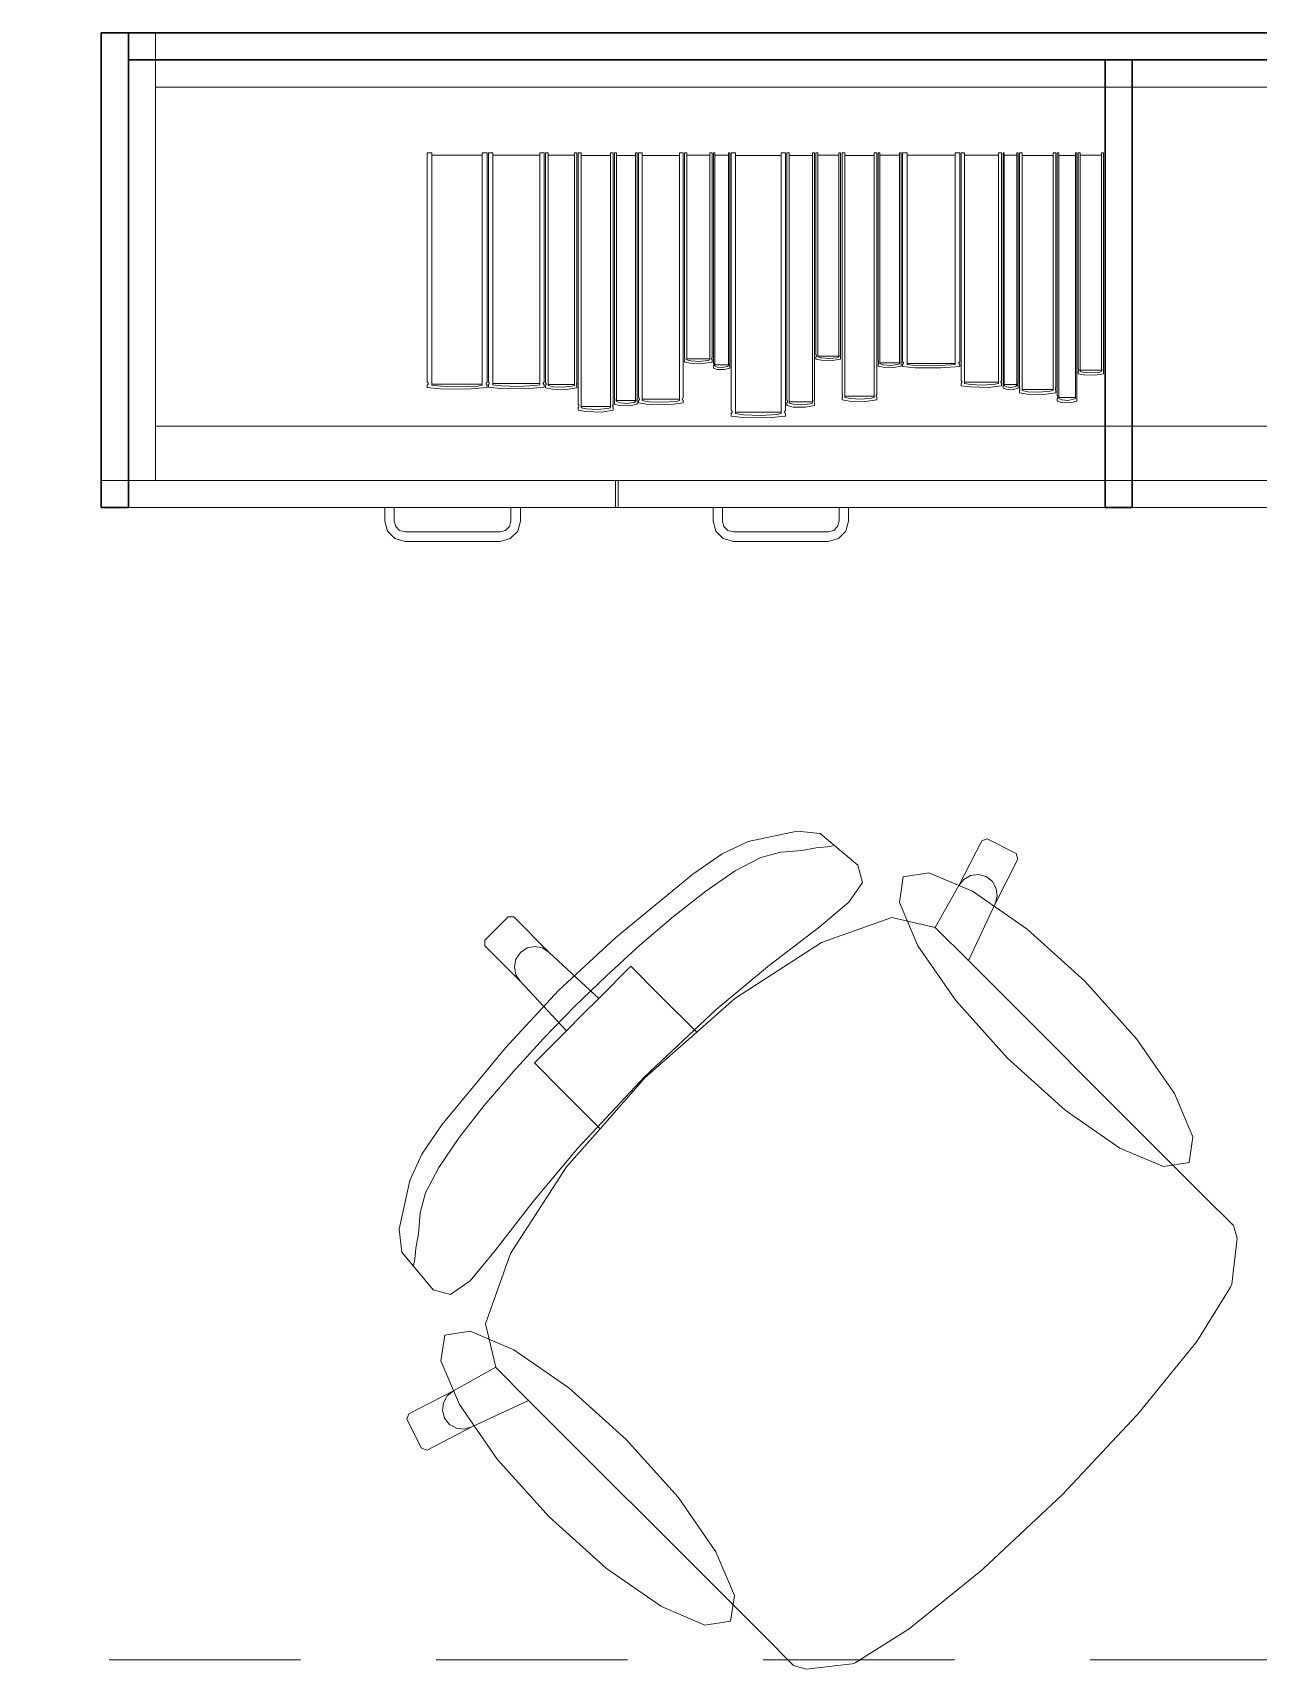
# Model space of a CAD drawing. Header units: inches. Extents: x -19 to 5698, y -728 to 92.
# Drawn here: x 195.96 to 196.864, y 17.393 to 18.599 of the extents above; entities that cross this region are included whole.
import ezdxf

# ---------------------------------------------------------------- set-up
doc = ezdxf.new("R2010")
doc.units = ezdxf.units.IN
doc.header["$MEASUREMENT"] = 0
doc.set_wipeout_variables(frame=1)
doc.linetypes.add('Hidden Line', pattern=[0.195611, 0.141111, -0.0545])
doc.linetypes.add('Wipeout_Contour', pattern=[1, 0, -1])
doc.layers.add('08 _ STR _ EXT _ 09 Vigas', color=251, linetype='Continuous')
doc.layers.add('Interior - Mobiliario', color=7, linetype='Continuous')

msp = doc.modelspace()

# ---------------------------------------------------------------- linework, layer by layer
at = {"layer": '08 _ STR _ EXT _ 09 Vigas', "color": 251, "linetype": 'Hidden Line', "lineweight": 13, "true_color": 0x636466}
msp.add_line((194.57, 17.4), (215.07, 17.4), dxfattribs=at)
at = {"layer": 'Interior - Mobiliario', "color": 175, "linetype": 'Continuous', "lineweight": 13}
for p, q in [((196.0309, 18.5794), (196.0309, 18.2694)), ((197.4909, 18.5794), (196.0309, 18.5794)), ((196.0509, 18.5594), (196.0509, 18.3094)), ((196.2547, 18.5108), (196.2512, 18.5108)), ((196.2512, 18.5108), (196.2512, 18.3416)), ((196.2547, 18.3396), (196.2547, 18.5108)), ((196.2918, 18.5091), (196.2547, 18.5091)), ((196.2953, 18.5108), (196.2918, 18.5108)), ((196.2918, 18.5108), (196.2918, 18.3396)), ((196.2953, 18.3416), (196.2953, 18.5108)), ((196.2996, 18.5108), (196.2963, 18.5108)), ((196.2963, 18.5108), (196.2963, 18.342)), ((196.2996, 18.3399), (196.2996, 18.5108)), ((196.3342, 18.5091), (196.2996, 18.5091)), ((196.3375, 18.5108), (196.3342, 18.5108)), ((196.3342, 18.5108), (196.3342, 18.3399)), ((196.3375, 18.342), (196.3375, 18.5108)), ((196.3403, 18.5108), (196.3385, 18.5108)), ((196.3385, 18.5108), (196.3385, 18.3414)), ((196.3403, 18.3393), (196.3403, 18.5108)), ((196.3597, 18.5091), (196.3403, 18.5091)), ((196.3616, 18.5108), (196.3597, 18.5108)), ((196.3597, 18.5108), (196.3597, 18.3393)), ((196.3616, 18.3414), (196.3616, 18.5108)), ((196.3647, 18.5108), (196.3626, 18.5108)), ((196.3626, 18.5108), (196.3626, 18.3253)), ((196.3647, 18.323), (196.3647, 18.5108)), ((196.3863, 18.5089), (196.3647, 18.5089)), ((196.3883, 18.5108), (196.3863, 18.5108)), ((196.3863, 18.5108), (196.3863, 18.323)), ((196.3883, 18.3253), (196.3883, 18.5108)), ((196.3907, 18.5108), (196.3893, 18.5108)), ((196.3893, 18.5108), (196.3893, 18.3297)), ((196.3907, 18.3275), (196.3907, 18.5108)), ((196.4048, 18.5089), (196.3907, 18.5089)), ((196.4061, 18.5108), (196.4048, 18.5108)), ((196.4048, 18.5108), (196.4048, 18.3275)), ((196.4061, 18.3297), (196.4061, 18.5108)), ((196.4097, 18.5108), (196.4071, 18.5108)), ((196.4071, 18.5108), (196.4071, 18.3305)), ((196.4097, 18.3283), (196.4097, 18.5108)), ((196.4373, 18.5089), (196.4097, 18.5089)), ((196.4399, 18.5108), (196.4373, 18.5108)), ((196.4373, 18.5108), (196.4373, 18.3283)), ((196.4399, 18.3305), (196.4399, 18.5108)), ((196.4425, 18.5108), (196.4409, 18.5108)), ((196.4409, 18.5108), (196.4409, 18.3601)), ((196.4425, 18.3582), (196.4425, 18.5108)), ((196.4596, 18.5093), (196.4425, 18.5093)), ((196.4613, 18.5108), (196.4596, 18.5108)), ((196.4596, 18.5108), (196.4596, 18.3582)), ((196.4613, 18.3601), (196.4613, 18.5108)), ((196.4632, 18.5108), (196.4623, 18.5108)), ((196.4623, 18.5108), (196.4623, 18.3556)), ((196.4632, 18.3538), (196.4632, 18.5108)), ((196.4734, 18.5092), (196.4632, 18.5092)), ((196.4743, 18.5108), (196.4734, 18.5108)), ((196.4734, 18.5108), (196.4734, 18.3538)), ((196.4743, 18.3556), (196.4743, 18.5108)), ((196.4785, 18.5108), (196.4753, 18.5108)), ((196.4753, 18.5108), (196.4753, 18.321)), ((196.4785, 18.3187), (196.4785, 18.5108)), ((196.5122, 18.5089), (196.4785, 18.5089)), ((196.5154, 18.5108), (196.5122, 18.5108)), ((196.5122, 18.5108), (196.5122, 18.3187)), ((196.5154, 18.321), (196.5154, 18.5108)), ((196.518, 18.5108), (196.5164, 18.5108)), ((196.5164, 18.5108), (196.5164, 18.3286)), ((196.518, 18.3264), (196.518, 18.5108)), ((196.5352, 18.5089), (196.518, 18.5089)), ((196.5368, 18.5108), (196.5352, 18.5108)), ((196.5352, 18.5108), (196.5352, 18.3264)), ((196.5368, 18.3286), (196.5368, 18.5108)), ((196.5393, 18.5108), (196.5378, 18.5108)), ((196.5378, 18.5108), (196.5378, 18.3622)), ((196.5393, 18.3604), (196.5393, 18.5108)), ((196.5546, 18.5093), (196.5393, 18.5093)), ((196.556, 18.5108), (196.5546, 18.5108)), ((196.5546, 18.5108), (196.5546, 18.3604)), ((196.556, 18.3622), (196.556, 18.5108)), ((196.5591, 18.5108), (196.557, 18.5108)), ((196.557, 18.5108), (196.557, 18.3328)), ((196.5591, 18.3306), (196.5591, 18.5108)), ((196.5806, 18.509), (196.5591, 18.509)), ((196.5827, 18.5108), (196.5806, 18.5108)), ((196.5806, 18.5108), (196.5806, 18.3306)), ((196.5827, 18.3328), (196.5827, 18.5108)), ((196.585, 18.5108), (196.5837, 18.5108)), ((196.5837, 18.5108), (196.5837, 18.3572)), ((196.585, 18.3553), (196.585, 18.5108)), ((196.5993, 18.5092), (196.585, 18.5092)), ((196.6006, 18.5108), (196.5993, 18.5108)), ((196.5993, 18.5108), (196.5993, 18.3553)), ((196.6006, 18.3572), (196.6006, 18.5108)), ((196.605, 18.5108), (196.6016, 18.5108)), ((196.6016, 18.5108), (196.6016, 18.3568)), ((196.605, 18.3549), (196.605, 18.5108)), ((196.6405, 18.5092), (196.605, 18.5092)), ((196.6438, 18.5108), (196.6405, 18.5108)), ((196.6405, 18.5108), (196.6405, 18.3549)), ((196.6438, 18.3568), (196.6438, 18.5108)), ((196.6472, 18.5108), (196.6448, 18.5108)), ((196.6448, 18.5108), (196.6448, 18.343)), ((196.6472, 18.3409), (196.6472, 18.5108)), ((196.6723, 18.5091), (196.6472, 18.5091)), ((196.6747, 18.5108), (196.6723, 18.5108)), ((196.6723, 18.5108), (196.6723, 18.3409)), ((196.6747, 18.343), (196.6747, 18.5108)), ((196.6766, 18.5108), (196.6757, 18.5108)), ((196.6757, 18.5108), (196.6757, 18.3413)), ((196.6766, 18.3393), (196.6766, 18.5108)), ((196.6859, 18.5091), (196.6766, 18.5091)), ((196.6868, 18.5108), (196.6859, 18.5108)), ((196.6859, 18.5108), (196.6859, 18.3393)), ((196.6868, 18.3413), (196.6868, 18.5108)), ((196.6899, 18.5108), (196.6878, 18.5108)), ((196.6878, 18.5108), (196.6878, 18.3378)), ((196.6899, 18.3356), (196.6899, 18.5108)), ((196.6899, 18.509), (196.6899, 18.3365)), ((196.7126, 18.509), (196.6899, 18.509)), ((196.7147, 18.5108), (196.7126, 18.5108)), ((196.7126, 18.5108), (196.7126, 18.3356)), ((196.7126, 18.3365), (196.7126, 18.509)), ((196.7147, 18.3378), (196.7147, 18.5108)), ((196.7169, 18.5108), (196.7157, 18.5108)), ((196.7157, 18.5108), (196.7157, 18.3319)), ((196.7169, 18.3297), (196.7169, 18.5108)), ((196.7291, 18.509), (196.7169, 18.509)), ((196.7302, 18.5108), (196.7291, 18.5108)), ((196.7291, 18.5108), (196.7291, 18.3297)), ((196.7302, 18.3319), (196.7302, 18.5108)), ((196.7327, 18.5108), (196.7312, 18.5108)), ((196.7312, 18.5108), (196.7312, 18.3517)), ((196.7327, 18.3497), (196.7327, 18.5108)), ((196.4409, 18.3601), (196.441, 18.3599)), ((196.441, 18.3584), (196.4409, 18.3584)), ((196.4409, 18.3584), (196.4409, 18.3567)), ((196.4409, 18.3567), (196.4454, 18.3558)), ((196.441, 18.3599), (196.4411, 18.3597)), ((196.4411, 18.3586), (196.441, 18.3584)), ((196.4411, 18.3597), (196.4412, 18.3595)), ((196.4412, 18.3588), (196.4411, 18.3586)), ((196.4412, 18.3595), (196.4412, 18.3593)), ((196.4412, 18.3593), (196.4412, 18.3591)), ((196.4412, 18.3591), (196.4412, 18.3588)), ((196.4425, 18.359), (196.4596, 18.359)), ((196.4456, 18.3575), (196.4425, 18.3582)), ((196.4454, 18.3558), (196.4545, 18.3556)), ((196.4519, 18.3571), (196.4456, 18.3575)), ((196.4581, 18.3578), (196.4519, 18.3571)), ((196.4545, 18.3556), (196.4613, 18.3567)), ((196.4596, 18.3582), (196.4581, 18.3578)), ((196.4609, 18.3593), (196.461, 18.3596)), ((196.4609, 18.3591), (196.4609, 18.3593)), ((196.461, 18.3589), (196.4609, 18.3591)), ((196.461, 18.3596), (196.4611, 18.3598)), ((196.4611, 18.3587), (196.461, 18.3589)), ((196.4611, 18.3598), (196.4612, 18.36)), ((196.4612, 18.3585), (196.4611, 18.3587)), ((196.4612, 18.36), (196.4613, 18.3601)), ((196.4613, 18.3584), (196.4612, 18.3585)), ((196.4613, 18.3567), (196.4613, 18.3584)), ((196.4623, 18.3556), (196.4623, 18.3555)), ((196.4623, 18.3555), (196.4624, 18.3553)), ((196.4624, 18.3542), (196.4623, 18.354)), ((196.4623, 18.354), (196.4623, 18.3539)), ((196.4623, 18.3539), (196.4623, 18.3522)), ((196.4623, 18.3522), (196.4649, 18.3513)), ((196.4624, 18.3553), (196.4625, 18.3551)), ((196.4625, 18.3546), (196.4624, 18.3544)), ((196.4624, 18.3544), (196.4624, 18.3542)), ((196.4625, 18.3551), (196.4625, 18.3549)), ((196.4625, 18.3549), (196.4625, 18.3546)), ((196.4632, 18.3545), (196.4734, 18.3545)), ((196.465, 18.353), (196.4632, 18.3538)), ((196.4649, 18.3513), (196.4703, 18.3511)), ((196.4687, 18.3526), (196.465, 18.353)), ((196.4724, 18.3533), (196.4687, 18.3526)), ((196.4703, 18.3511), (196.4743, 18.3522)), ((196.4734, 18.3538), (196.4724, 18.3533)), ((196.4741, 18.3551), (196.4742, 18.3554)), ((196.4741, 18.3549), (196.4741, 18.3551)), ((196.4741, 18.3547), (196.4741, 18.3549)), ((196.4741, 18.3544), (196.4741, 18.3547)), ((196.4742, 18.3542), (196.4741, 18.3544)), ((196.4742, 18.3554), (196.4743, 18.3556)), ((196.4743, 18.354), (196.4742, 18.3542)), ((196.4743, 18.3556), (196.4743, 18.3556)), ((196.4743, 18.3539), (196.4743, 18.354)), ((196.4743, 18.3522), (196.4743, 18.3539)), ((196.5378, 18.3622), (196.5379, 18.3621)), ((196.5379, 18.3606), (196.5378, 18.3605)), ((196.5378, 18.3605), (196.5378, 18.3588)), ((196.5378, 18.3588), (196.5418, 18.358)), ((196.5379, 18.3621), (196.538, 18.3619)), ((196.538, 18.3608), (196.5379, 18.3606)), ((196.538, 18.3619), (196.5381, 18.3616)), ((196.5381, 18.361), (196.538, 18.3608)), ((196.5381, 18.3616), (196.5381, 18.3614)), ((196.5381, 18.3614), (196.5381, 18.3612)), ((196.5381, 18.3612), (196.5381, 18.361)), ((196.5393, 18.3611), (196.5546, 18.3611)), ((196.542, 18.3597), (196.5393, 18.3604)), ((196.5418, 18.358), (196.5499, 18.3578)), ((196.5476, 18.3593), (196.542, 18.3597)), ((196.5532, 18.3599), (196.5476, 18.3593)), ((196.5499, 18.3578), (196.556, 18.3588)), ((196.5546, 18.3604), (196.5532, 18.3599)), ((196.5557, 18.3615), (196.5558, 18.3617)), ((196.5557, 18.3612), (196.5557, 18.3615)), ((196.5557, 18.361), (196.5557, 18.3612)), ((196.5558, 18.3608), (196.5557, 18.361)), ((196.5558, 18.3619), (196.5559, 18.3621)), ((196.5558, 18.3617), (196.5558, 18.3619)), ((196.5559, 18.3606), (196.5558, 18.3608)), ((196.5559, 18.3621), (196.556, 18.3622)), ((196.556, 18.3605), (196.5559, 18.3606)), ((196.556, 18.3588), (196.556, 18.3605)), ((196.5837, 18.3572), (196.5838, 18.3571)), ((196.5838, 18.3557), (196.5837, 18.3555)), ((196.5837, 18.3555), (196.5837, 18.3554)), ((196.5837, 18.3554), (196.5837, 18.3537)), ((196.5837, 18.3537), (196.5874, 18.3529)), ((196.5838, 18.3571), (196.5839, 18.3569)), ((196.5839, 18.3559), (196.5838, 18.3557)), ((196.5839, 18.3569), (196.5839, 18.3566)), ((196.5839, 18.3566), (196.5839, 18.3564)), ((196.5839, 18.3564), (196.5839, 18.3562)), ((196.5839, 18.3562), (196.5839, 18.3559)), ((196.585, 18.3561), (196.5993, 18.3561)), ((196.5876, 18.3546), (196.585, 18.3553)), ((196.5874, 18.3529), (196.595, 18.3527)), ((196.5928, 18.3542), (196.5876, 18.3546)), ((196.598, 18.3548), (196.5928, 18.3542)), ((196.595, 18.3527), (196.6006, 18.3537)), ((196.5993, 18.3553), (196.598, 18.3548)), ((196.6004, 18.3567), (196.6005, 18.3569)), ((196.6004, 18.3565), (196.6004, 18.3567)), ((196.6004, 18.3562), (196.6004, 18.3565)), ((196.6004, 18.356), (196.6004, 18.3562)), ((196.6005, 18.3558), (196.6004, 18.356)), ((196.6005, 18.3569), (196.6006, 18.3571)), ((196.6006, 18.3556), (196.6005, 18.3558)), ((196.6006, 18.3571), (196.6006, 18.3572)), ((196.6006, 18.3554), (196.6006, 18.3556)), ((196.6006, 18.3537), (196.6006, 18.3554)), ((196.6016, 18.3568), (196.6019, 18.3567)), ((196.6018, 18.3552), (196.6016, 18.3551)), ((196.6016, 18.3551), (196.6016, 18.3534)), ((196.6016, 18.3534), (196.6109, 18.3525)), ((196.6021, 18.3554), (196.6018, 18.3552)), ((196.6019, 18.3567), (196.6021, 18.3565)), ((196.6021, 18.3565), (196.6023, 18.3563)), ((196.6022, 18.3556), (196.6021, 18.3554)), ((196.6023, 18.3558), (196.6022, 18.3556)), ((196.6023, 18.3563), (196.6024, 18.356)), ((196.6024, 18.356), (196.6023, 18.3558)), ((196.605, 18.3557), (196.6405, 18.3557)), ((196.6113, 18.3542), (196.605, 18.3549)), ((196.6109, 18.3525), (196.6298, 18.3523)), ((196.6243, 18.3538), (196.6113, 18.3542)), ((196.6373, 18.3545), (196.6243, 18.3538)), ((196.6298, 18.3523), (196.6438, 18.3534)), ((196.6405, 18.3549), (196.6373, 18.3545)), ((196.6431, 18.3561), (196.6432, 18.3563)), ((196.6431, 18.3558), (196.6431, 18.3561)), ((196.6432, 18.3556), (196.6431, 18.3558)), ((196.6432, 18.3563), (196.6434, 18.3565)), ((196.6434, 18.3554), (196.6432, 18.3556)), ((196.6434, 18.3565), (196.6437, 18.3567)), ((196.6436, 18.3552), (196.6434, 18.3554)), ((196.6438, 18.3551), (196.6436, 18.3552)), ((196.6437, 18.3567), (196.6438, 18.3568)), ((196.6438, 18.3534), (196.6438, 18.3551)), ((196.7312, 18.3517), (196.7313, 18.3515)), ((196.7313, 18.3515), (196.7314, 18.3513)), ((196.7314, 18.3513), (196.7315, 18.3511)), ((196.7315, 18.3511), (196.7315, 18.3509)), ((196.7315, 18.3509), (196.7315, 18.3506)), ((196.7315, 18.3506), (196.7315, 18.3504)), ((196.2512, 18.3416), (196.2514, 18.3415)), ((196.2513, 18.3398), (196.2512, 18.3397)), ((196.2512, 18.3397), (196.2512, 18.3378)), ((196.2516, 18.34), (196.2513, 18.3398)), ((196.2514, 18.3415), (196.2516, 18.3413)), ((196.2516, 18.3413), (196.2518, 18.341)), ((196.2518, 18.3403), (196.2516, 18.34)), ((196.2518, 18.341), (196.2519, 18.3408)), ((196.2519, 18.3405), (196.2518, 18.3403)), ((196.2519, 18.3408), (196.2519, 18.3405)), ((196.2547, 18.3404), (196.2918, 18.3404)), ((196.2613, 18.3388), (196.2547, 18.3396)), ((196.2749, 18.3383), (196.2613, 18.3388)), ((196.2885, 18.339), (196.2749, 18.3383)), ((196.2918, 18.3396), (196.2885, 18.339)), ((196.2946, 18.3408), (196.2947, 18.3411)), ((196.2946, 18.3406), (196.2946, 18.3408)), ((196.2947, 18.3403), (196.2946, 18.3406)), ((196.2947, 18.3411), (196.2949, 18.3413)), ((196.2949, 18.3401), (196.2947, 18.3403)), ((196.2949, 18.3413), (196.2952, 18.3415)), ((196.2951, 18.3399), (196.2949, 18.3401)), ((196.2953, 18.3397), (196.2951, 18.3399)), ((196.2952, 18.3415), (196.2953, 18.3416)), ((196.2953, 18.3378), (196.2953, 18.3397)), ((196.2963, 18.342), (196.2966, 18.3418)), ((196.2965, 18.3401), (196.2963, 18.3401)), ((196.2963, 18.3401), (196.2963, 18.3382)), ((196.2968, 18.3404), (196.2965, 18.3401)), ((196.2966, 18.3418), (196.2968, 18.3416)), ((196.2968, 18.3416), (196.297, 18.3414)), ((196.2969, 18.3406), (196.2968, 18.3404)), ((196.297, 18.3409), (196.2969, 18.3406)), ((196.297, 18.3414), (196.297, 18.3411)), ((196.297, 18.3411), (196.297, 18.3409)), ((196.2996, 18.3408), (196.3342, 18.3408)), ((196.3058, 18.3391), (196.2996, 18.3399)), ((196.3185, 18.3387), (196.3058, 18.3391)), ((196.3311, 18.3394), (196.3185, 18.3387)), ((196.3342, 18.3399), (196.3311, 18.3394)), ((196.3368, 18.3412), (196.3369, 18.3414)), ((196.3368, 18.3409), (196.3368, 18.3412)), ((196.3369, 18.3407), (196.3368, 18.3409)), ((196.3369, 18.3414), (196.3371, 18.3416)), ((196.337, 18.3404), (196.3369, 18.3407)), ((196.3373, 18.3402), (196.337, 18.3404)), ((196.3371, 18.3416), (196.3373, 18.3419)), ((196.3373, 18.3419), (196.3375, 18.342)), ((196.3375, 18.3401), (196.3373, 18.3402)), ((196.3375, 18.3382), (196.3375, 18.3401)), ((196.3385, 18.3414), (196.3386, 18.3412)), ((196.3386, 18.3396), (196.3385, 18.3395)), ((196.3385, 18.3395), (196.3385, 18.3376)), ((196.3386, 18.3412), (196.3388, 18.341)), ((196.3387, 18.3398), (196.3386, 18.3396)), ((196.3388, 18.34), (196.3387, 18.3398)), ((196.3388, 18.341), (196.3388, 18.3408)), ((196.3388, 18.3408), (196.3389, 18.3405)), ((196.3389, 18.3403), (196.3388, 18.34)), ((196.3389, 18.3405), (196.3389, 18.3403)), ((196.3403, 18.3402), (196.3597, 18.3402)), ((196.3438, 18.3385), (196.3403, 18.3393)), ((196.358, 18.3388), (196.3509, 18.3381)), ((196.3597, 18.3393), (196.358, 18.3388)), ((196.3612, 18.3406), (196.3613, 18.3408)), ((196.3612, 18.3403), (196.3612, 18.3406)), ((196.3612, 18.3401), (196.3612, 18.3403)), ((196.3613, 18.3398), (196.3612, 18.3401)), ((196.3613, 18.3408), (196.3614, 18.3411)), ((196.3615, 18.3396), (196.3613, 18.3398)), ((196.3614, 18.3411), (196.3615, 18.3413)), ((196.3615, 18.3413), (196.3616, 18.3414)), ((196.3616, 18.3395), (196.3615, 18.3396)), ((196.3616, 18.3376), (196.3616, 18.3395)), ((196.6448, 18.343), (196.645, 18.3428)), ((196.645, 18.3412), (196.6448, 18.3411)), ((196.6448, 18.3411), (196.6448, 18.3392)), ((196.6448, 18.3392), (196.6514, 18.3383)), ((196.645, 18.3428), (196.6452, 18.3426)), ((196.6451, 18.3414), (196.645, 18.3412)), ((196.6453, 18.3416), (196.6451, 18.3414)), ((196.6452, 18.3426), (196.6453, 18.3424)), ((196.6453, 18.3424), (196.6453, 18.3421)), ((196.6453, 18.3421), (196.6453, 18.3419)), ((196.6453, 18.3419), (196.6453, 18.3416)), ((196.6472, 18.3418), (196.6723, 18.3418)), ((196.6517, 18.3401), (196.6472, 18.3409)), ((196.6609, 18.3397), (196.6517, 18.3401)), ((196.67, 18.3404), (196.6609, 18.3397)), ((196.6647, 18.338), (196.6747, 18.3392)), ((196.6723, 18.3409), (196.67, 18.3404)), ((196.6742, 18.3422), (196.6743, 18.3424)), ((196.6742, 18.3419), (196.6742, 18.3422)), ((196.6742, 18.3417), (196.6742, 18.3419)), ((196.6743, 18.3414), (196.6742, 18.3417)), ((196.6743, 18.3424), (196.6744, 18.3426)), ((196.6745, 18.3412), (196.6743, 18.3414)), ((196.6744, 18.3426), (196.6746, 18.3429)), ((196.6747, 18.3411), (196.6745, 18.3412)), ((196.6746, 18.3429), (196.6747, 18.343)), ((196.6747, 18.3392), (196.6747, 18.3411)), ((196.6757, 18.3413), (196.6757, 18.3412)), ((196.6757, 18.3412), (196.6758, 18.341)), ((196.6758, 18.3397), (196.6757, 18.3395)), ((196.6757, 18.3395), (196.6757, 18.3394)), ((196.6757, 18.3394), (196.6757, 18.3375)), ((196.6758, 18.341), (196.6758, 18.3407)), ((196.6758, 18.3407), (196.6759, 18.3405)), ((196.6759, 18.3402), (196.6758, 18.34)), ((196.6758, 18.34), (196.6758, 18.3397)), ((196.6759, 18.3405), (196.6759, 18.3402)), ((196.6766, 18.3401), (196.6859, 18.3401)), ((196.6782, 18.3385), (196.6766, 18.3393)), ((196.6851, 18.3387), (196.6816, 18.338)), ((196.6859, 18.3393), (196.6851, 18.3387)), ((196.6866, 18.3408), (196.6867, 18.341)), ((196.6866, 18.3405), (196.6866, 18.3408)), ((196.6866, 18.3403), (196.6866, 18.3405)), ((196.6866, 18.34), (196.6866, 18.3403)), ((196.6867, 18.3398), (196.6866, 18.34)), ((196.6867, 18.3412), (196.6868, 18.3413)), ((196.6867, 18.341), (196.6867, 18.3412)), ((196.6867, 18.3395), (196.6867, 18.3398)), ((196.6868, 18.3394), (196.6867, 18.3395)), ((196.6868, 18.3375), (196.6868, 18.3394)), ((196.7313, 18.35), (196.7312, 18.3499)), ((196.7312, 18.3499), (196.7312, 18.3481)), ((196.7312, 18.3481), (196.7353, 18.3472)), ((196.7314, 18.3502), (196.7313, 18.35)), ((196.7315, 18.3504), (196.7314, 18.3502)), ((196.7355, 18.349), (196.7327, 18.3497)), ((196.7353, 18.3472), (196.7437, 18.347)), ((196.7413, 18.3486), (196.7355, 18.349)), ((196.2512, 18.3378), (196.2608, 18.3369)), ((196.2608, 18.3369), (196.2806, 18.3367)), ((196.2806, 18.3367), (196.2953, 18.3378)), ((196.2963, 18.3382), (196.3054, 18.3372)), ((196.3054, 18.3372), (196.3238, 18.337)), ((196.3238, 18.337), (196.3375, 18.3382)), ((196.3385, 18.3376), (196.3436, 18.3366)), ((196.3436, 18.3366), (196.3539, 18.3364)), ((196.3509, 18.3381), (196.3438, 18.3385)), ((196.3539, 18.3364), (196.3616, 18.3376)), ((196.3893, 18.3297), (196.3894, 18.3295)), ((196.3894, 18.3278), (196.3893, 18.3276)), ((196.3893, 18.3276), (196.3893, 18.3256)), ((196.3894, 18.3295), (196.3895, 18.3293)), ((196.3895, 18.328), (196.3894, 18.3278)), ((196.3895, 18.3293), (196.3896, 18.3291)), ((196.3896, 18.3282), (196.3895, 18.328)), ((196.3896, 18.3291), (196.3896, 18.3288)), ((196.3896, 18.3288), (196.3896, 18.3285)), ((196.3896, 18.3285), (196.3896, 18.3282)), ((196.3907, 18.3284), (196.4048, 18.3284)), ((196.3932, 18.3266), (196.3907, 18.3275)), ((196.3983, 18.3262), (196.3932, 18.3266)), ((196.4035, 18.3269), (196.3983, 18.3262)), ((196.4048, 18.3275), (196.4035, 18.3269)), ((196.4058, 18.3288), (196.4059, 18.3291)), ((196.4058, 18.3286), (196.4058, 18.3288)), ((196.4058, 18.3283), (196.4058, 18.3286)), ((196.4059, 18.328), (196.4058, 18.3283)), ((196.4059, 18.3294), (196.406, 18.3296)), ((196.4059, 18.3291), (196.4059, 18.3294)), ((196.406, 18.3278), (196.4059, 18.328)), ((196.406, 18.3296), (196.4061, 18.3297)), ((196.4061, 18.3276), (196.406, 18.3278)), ((196.4061, 18.3256), (196.4061, 18.3276)), ((196.4071, 18.3305), (196.4073, 18.3303)), ((196.4072, 18.3286), (196.4071, 18.3285)), ((196.4071, 18.3285), (196.4071, 18.3265)), ((196.4074, 18.3288), (196.4072, 18.3286)), ((196.4073, 18.3303), (196.4075, 18.3301)), ((196.4076, 18.329), (196.4074, 18.3288)), ((196.4075, 18.3301), (196.4076, 18.3299)), ((196.4076, 18.3299), (196.4076, 18.3296)), ((196.4076, 18.3296), (196.4076, 18.3293)), ((196.4076, 18.3293), (196.4076, 18.329)), ((196.4097, 18.3292), (196.4373, 18.3292)), ((196.4146, 18.3274), (196.4097, 18.3283)), ((196.4247, 18.327), (196.4146, 18.3274)), ((196.4348, 18.3277), (196.4247, 18.327)), ((196.4373, 18.3283), (196.4348, 18.3277)), ((196.4393, 18.3294), (196.4394, 18.3296)), ((196.4394, 18.3291), (196.4393, 18.3294)), ((196.4394, 18.3299), (196.4396, 18.3302)), ((196.4394, 18.3296), (196.4394, 18.3299)), ((196.4395, 18.3288), (196.4394, 18.3291)), ((196.4397, 18.3286), (196.4395, 18.3288)), ((196.4396, 18.3302), (196.4398, 18.3304)), ((196.4399, 18.3285), (196.4397, 18.3286)), ((196.4398, 18.3304), (196.4399, 18.3305)), ((196.4399, 18.3265), (196.4399, 18.3285)), ((196.5164, 18.3286), (196.5165, 18.3285)), ((196.5166, 18.3269), (196.5164, 18.3267)), ((196.5164, 18.3267), (196.5164, 18.3266)), ((196.5164, 18.3266), (196.5164, 18.3246)), ((196.5165, 18.3285), (196.5166, 18.3282)), ((196.5166, 18.3282), (196.5167, 18.328)), ((196.5167, 18.3272), (196.5166, 18.3269)), ((196.5167, 18.328), (196.5167, 18.3277)), ((196.5167, 18.3277), (196.5167, 18.3274)), ((196.5167, 18.3274), (196.5167, 18.3272)), ((196.518, 18.3273), (196.5352, 18.3273)), ((196.5365, 18.328), (196.5366, 18.3283)), ((196.5365, 18.3278), (196.5365, 18.328)), ((196.5365, 18.3275), (196.5365, 18.3278)), ((196.5365, 18.3272), (196.5365, 18.3275)), ((196.5366, 18.327), (196.5365, 18.3272)), ((196.5366, 18.3283), (196.5367, 18.3285)), ((196.5367, 18.3267), (196.5366, 18.327)), ((196.5367, 18.3285), (196.5368, 18.3286)), ((196.5368, 18.3266), (196.5367, 18.3267)), ((196.5368, 18.3246), (196.5368, 18.3266)), ((196.557, 18.3328), (196.5571, 18.3327)), ((196.5571, 18.3309), (196.557, 18.3308)), ((196.557, 18.3308), (196.557, 18.3288)), ((196.557, 18.3288), (196.5626, 18.3278)), ((196.5571, 18.3327), (196.5573, 18.3324)), ((196.5573, 18.3311), (196.5571, 18.3309)), ((196.5573, 18.3324), (196.5574, 18.3322)), ((196.5574, 18.3314), (196.5573, 18.3311)), ((196.5574, 18.3322), (196.5574, 18.3319)), ((196.5574, 18.3319), (196.5574, 18.3316)), ((196.5574, 18.3316), (196.5574, 18.3314)), ((196.5591, 18.3315), (196.5806, 18.3315)), ((196.5629, 18.3298), (196.5591, 18.3306)), ((196.5626, 18.3278), (196.5741, 18.3276)), ((196.5708, 18.3293), (196.5629, 18.3298)), ((196.5787, 18.3301), (196.5708, 18.3293)), ((196.5741, 18.3276), (196.5827, 18.3288)), ((196.5806, 18.3306), (196.5787, 18.3301)), ((196.5822, 18.332), (196.5823, 18.3322)), ((196.5822, 18.3317), (196.5822, 18.332)), ((196.5823, 18.3314), (196.5822, 18.3317)), ((196.5823, 18.3322), (196.5824, 18.3325)), ((196.5824, 18.3312), (196.5823, 18.3314)), ((196.5824, 18.3325), (196.5826, 18.3327)), ((196.5825, 18.3309), (196.5824, 18.3312)), ((196.5827, 18.3308), (196.5825, 18.3309)), ((196.5826, 18.3327), (196.5827, 18.3328)), ((196.5827, 18.3288), (196.5827, 18.3308)), ((196.6514, 18.3383), (196.6647, 18.338)), ((196.6757, 18.3375), (196.6781, 18.3366)), ((196.6781, 18.3366), (196.6831, 18.3364)), ((196.6816, 18.338), (196.6782, 18.3385)), ((196.6831, 18.3364), (196.6868, 18.3375)), ((196.6878, 18.3378), (196.6879, 18.3376)), ((196.6879, 18.3359), (196.6878, 18.3358)), ((196.6878, 18.3358), (196.6878, 18.3339)), ((196.6878, 18.3339), (196.6937, 18.3329)), ((196.6879, 18.3376), (196.6881, 18.3374)), ((196.6881, 18.3361), (196.6879, 18.3359)), ((196.6881, 18.3374), (196.6882, 18.3371)), ((196.6882, 18.3364), (196.6881, 18.3361)), ((196.6882, 18.3371), (196.6882, 18.3369)), ((196.6882, 18.3369), (196.6882, 18.3366)), ((196.6882, 18.3366), (196.6882, 18.3364)), ((196.6899, 18.3365), (196.7126, 18.3365)), ((196.694, 18.3348), (196.6899, 18.3356)), ((196.6937, 18.3329), (196.7057, 18.3327)), ((196.7023, 18.3344), (196.694, 18.3348)), ((196.7105, 18.3351), (196.7023, 18.3344)), ((196.7057, 18.3327), (196.7147, 18.3339)), ((196.7126, 18.3356), (196.7105, 18.3351)), ((196.7143, 18.3372), (196.7144, 18.3374)), ((196.7143, 18.3369), (196.7143, 18.3372)), ((196.7143, 18.3367), (196.7143, 18.3369)), ((196.7143, 18.3364), (196.7143, 18.3367)), ((196.7144, 18.3362), (196.7143, 18.3364)), ((196.7144, 18.3374), (196.7146, 18.3377)), ((196.7146, 18.3359), (196.7144, 18.3362)), ((196.7146, 18.3377), (196.7147, 18.3378)), ((196.7147, 18.3358), (196.7146, 18.3359)), ((196.7147, 18.3339), (196.7147, 18.3358)), ((196.7157, 18.3319), (196.7158, 18.3317)), ((196.7158, 18.33), (196.7157, 18.3299)), ((196.7157, 18.3299), (196.7157, 18.3279)), ((196.7157, 18.3279), (196.7189, 18.3269)), ((196.7158, 18.3317), (196.7159, 18.3315)), ((196.7159, 18.3302), (196.7158, 18.33)), ((196.7159, 18.3315), (196.7159, 18.3312)), ((196.7159, 18.3312), (196.716, 18.331)), ((196.716, 18.3307), (196.7159, 18.3304)), ((196.7159, 18.3304), (196.7159, 18.3302)), ((196.716, 18.331), (196.716, 18.3307)), ((196.7169, 18.3306), (196.7291, 18.3306)), ((196.7191, 18.3289), (196.7169, 18.3297)), ((196.7189, 18.3269), (196.7254, 18.3266)), ((196.7235, 18.3284), (196.7191, 18.3289)), ((196.728, 18.3292), (196.7235, 18.3284)), ((196.7254, 18.3266), (196.7302, 18.3279)), ((196.7291, 18.3297), (196.728, 18.3292)), ((196.73, 18.3313), (196.7301, 18.3315)), ((196.73, 18.331), (196.73, 18.3313)), ((196.73, 18.3308), (196.73, 18.331)), ((196.73, 18.3305), (196.73, 18.3308)), ((196.7301, 18.3302), (196.73, 18.3305)), ((196.7301, 18.3315), (196.7302, 18.3318)), ((196.7302, 18.33), (196.7301, 18.3302)), ((196.7302, 18.3318), (196.7302, 18.3319)), ((196.7302, 18.3299), (196.7302, 18.33)), ((196.7302, 18.3279), (196.7302, 18.3299)), ((196.3626, 18.3253), (196.3627, 18.3251)), ((196.3627, 18.3233), (196.3626, 18.3232)), ((196.3626, 18.3232), (196.3626, 18.3211)), ((196.3626, 18.3211), (196.3682, 18.3201)), ((196.3627, 18.3251), (196.3629, 18.3249)), ((196.3628, 18.3235), (196.3627, 18.3233)), ((196.363, 18.3238), (196.3628, 18.3235)), ((196.3629, 18.3249), (196.363, 18.3246)), ((196.363, 18.3246), (196.363, 18.3243)), ((196.363, 18.3243), (196.363, 18.324)), ((196.363, 18.324), (196.363, 18.3238)), ((196.3647, 18.3239), (196.3863, 18.3239)), ((196.3685, 18.3221), (196.3647, 18.323)), ((196.3682, 18.3201), (196.3797, 18.3198)), ((196.3764, 18.3216), (196.3685, 18.3221)), ((196.3843, 18.3224), (196.3764, 18.3216)), ((196.3797, 18.3198), (196.3883, 18.3211)), ((196.3863, 18.323), (196.3843, 18.3224)), ((196.3879, 18.3244), (196.388, 18.3247)), ((196.3879, 18.3241), (196.3879, 18.3244)), ((196.388, 18.3238), (196.3879, 18.3241)), ((196.388, 18.3247), (196.3881, 18.3249)), ((196.388, 18.3236), (196.388, 18.3238)), ((196.3882, 18.3233), (196.388, 18.3236)), ((196.3881, 18.3249), (196.3882, 18.3252)), ((196.3882, 18.3252), (196.3883, 18.3253)), ((196.3883, 18.3232), (196.3882, 18.3233)), ((196.3883, 18.3211), (196.3883, 18.3232)), ((196.3893, 18.3256), (196.393, 18.3246)), ((196.393, 18.3246), (196.4005, 18.3244)), ((196.4005, 18.3244), (196.4061, 18.3256)), ((196.4071, 18.3265), (196.4143, 18.3254)), ((196.4143, 18.3254), (196.429, 18.3252)), ((196.429, 18.3252), (196.4399, 18.3265)), ((196.4753, 18.321), (196.4755, 18.3209)), ((196.4755, 18.319), (196.4753, 18.3189)), ((196.4753, 18.3189), (196.4753, 18.3168)), ((196.4753, 18.3168), (196.4841, 18.3157)), ((196.4755, 18.3209), (196.4758, 18.3206)), ((196.4757, 18.3192), (196.4755, 18.319)), ((196.4759, 18.3195), (196.4757, 18.3192)), ((196.4758, 18.3206), (196.4759, 18.3204)), ((196.4759, 18.3204), (196.476, 18.3201)), ((196.476, 18.3198), (196.4759, 18.3195)), ((196.476, 18.3201), (196.476, 18.3198)), ((196.4785, 18.3197), (196.5122, 18.3197)), ((196.4845, 18.3178), (196.4785, 18.3187)), ((196.4841, 18.3157), (196.502, 18.3155)), ((196.4968, 18.3173), (196.4845, 18.3178)), ((196.5091, 18.3181), (196.4968, 18.3173)), ((196.502, 18.3155), (196.5154, 18.3168)), ((196.5122, 18.3187), (196.5091, 18.3181)), ((196.5147, 18.3201), (196.5148, 18.3204)), ((196.5147, 18.3199), (196.5147, 18.3201)), ((196.5148, 18.3196), (196.5147, 18.3199)), ((196.5148, 18.3204), (196.515, 18.3207)), ((196.5149, 18.3193), (196.5148, 18.3196)), ((196.5152, 18.3191), (196.5149, 18.3193)), ((196.515, 18.3207), (196.5152, 18.3209)), ((196.5152, 18.3209), (196.5154, 18.321)), ((196.5154, 18.3189), (196.5152, 18.3191)), ((196.5154, 18.3168), (196.5154, 18.3189)), ((196.5164, 18.3246), (196.5209, 18.3235)), ((196.5211, 18.3256), (196.518, 18.3264)), ((196.5209, 18.3235), (196.53, 18.3233)), ((196.5274, 18.3251), (196.5211, 18.3256)), ((196.5336, 18.3259), (196.5274, 18.3251)), ((196.53, 18.3233), (196.5368, 18.3246)), ((196.5352, 18.3264), (196.5336, 18.3259)), ((196.0509, 18.3094), (196.0509, 18.2694)), ((196.0309, 18.2694), (197.4909, 18.2694)), ((196.3899, 18.2494), (196.3899, 18.2694)), ((196.3919, 18.2494), (196.3919, 18.2694)), ((196.2199, 18.2394), (196.2199, 18.2494)), ((196.2199, 18.2494), (196.2269, 18.2494)), ((196.2269, 18.2494), (196.2269, 18.2394)), ((196.3129, 18.2394), (196.3129, 18.2494)), ((196.3129, 18.2494), (196.3199, 18.2494)), ((196.3199, 18.2494), (196.3199, 18.2394)), ((196.4619, 18.2494), (196.4619, 18.2394)), ((196.4689, 18.2494), (196.4619, 18.2494)), ((196.4689, 18.2394), (196.4689, 18.2494)), ((196.5549, 18.2494), (196.5549, 18.2394)), ((196.5619, 18.2494), (196.5549, 18.2494)), ((196.5619, 18.2394), (196.5619, 18.2494)), ((196.2219, 18.2319), (196.2199, 18.2394)), ((196.2274, 18.2265), (196.2219, 18.2319)), ((196.2269, 18.2394), (196.228, 18.2354)), ((196.228, 18.2354), (196.2309, 18.2325)), ((196.2309, 18.2325), (196.2349, 18.2314)), ((196.2349, 18.2314), (196.3049, 18.2314)), ((196.3049, 18.2314), (196.3089, 18.2325)), ((196.3089, 18.2325), (196.3118, 18.2354)), ((196.3118, 18.2354), (196.3129, 18.2394)), ((196.3179, 18.2319), (196.3124, 18.2265)), ((196.3199, 18.2394), (196.3179, 18.2319)), ((196.4619, 18.2394), (196.4639, 18.2319)), ((196.4639, 18.2319), (196.4694, 18.2265)), ((196.47, 18.2354), (196.4689, 18.2394)), ((196.4729, 18.2325), (196.47, 18.2354)), ((196.4769, 18.2314), (196.4729, 18.2325)), ((196.5469, 18.2314), (196.4769, 18.2314)), ((196.5509, 18.2325), (196.5469, 18.2314)), ((196.5538, 18.2354), (196.5509, 18.2325)), ((196.5549, 18.2394), (196.5538, 18.2354)), ((196.5544, 18.2265), (196.5599, 18.2319)), ((196.5599, 18.2319), (196.5619, 18.2394)), ((196.2349, 18.2244), (196.2274, 18.2265)), ((196.3049, 18.2244), (196.2349, 18.2244)), ((196.3124, 18.2265), (196.3049, 18.2244)), ((196.4694, 18.2265), (196.4769, 18.2244)), ((196.4769, 18.2244), (196.5469, 18.2244)), ((196.5469, 18.2244), (196.5544, 18.2265)), ((196.4879, 18.0031), (196.4687, 17.9941)), ((196.524, 18.0108), (196.4879, 18.0031)), ((196.5408, 18.009), (196.524, 18.0108)), ((196.5687, 17.9858), (196.5408, 18.009)), ((196.66, 18.0038), (196.6431, 17.9707)), ((196.6641, 18.0051), (196.66, 18.0038)), ((196.6855, 17.9943), (196.6641, 18.0051)), ((196.4687, 17.9941), (196.447, 17.9792)), ((196.4783, 17.9815), (196.4971, 17.9914)), ((196.4971, 17.9914), (196.5119, 17.9953)), ((196.5119, 17.9953), (196.5273, 17.9965)), ((196.5273, 17.9965), (196.538, 17.9985)), ((196.538, 17.9985), (196.5461, 17.9993)), ((196.5461, 17.9993), (196.5506, 18.0001)), ((196.6698, 17.9572), (196.6867, 17.9903)), ((196.6867, 17.9903), (196.6855, 17.9943)), ((196.447, 17.9792), (196.3903, 17.9324)), ((196.4565, 17.9666), (196.4783, 17.9815)), ((196.5721, 17.9729), (196.5687, 17.9858)), ((196.6518, 17.9782), (196.6467, 17.9753)), ((196.6577, 17.9789), (196.6518, 17.9782)), ((196.6633, 17.9773), (196.6577, 17.9789)), ((196.6679, 17.9737), (196.6633, 17.9773)), ((196.4327, 17.948), (196.4565, 17.9666)), ((196.5621, 17.9585), (196.5721, 17.9729)), ((196.6431, 17.9707), (196.6257, 17.9397)), ((196.6467, 17.9753), (196.6431, 17.9707)), ((196.6707, 17.9686), (196.6679, 17.9737)), ((196.6714, 17.9628), (196.6707, 17.9686)), ((196.5398, 17.9399), (196.5621, 17.9585)), ((196.6502, 17.9154), (196.6698, 17.9572)), ((196.6698, 17.9572), (196.6714, 17.9628)), ((196.3108, 17.9476), (196.3023, 17.939)), ((196.3151, 17.9476), (196.3108, 17.9476)), ((196.3412, 17.9215), (196.3151, 17.9476)), ((196.4079, 17.9269), (196.4327, 17.948)), ((196.5938, 17.9471), (196.5418, 17.9288)), ((196.6257, 17.9397), (196.5938, 17.9471)), ((196.2937, 17.9305), (196.3023, 17.939)), ((196.2937, 17.9263), (196.2937, 17.9305)), ((196.3903, 17.9324), (196.3481, 17.8933)), ((196.5418, 17.9288), (196.478, 17.8874)), ((196.5036, 17.912), (196.5398, 17.9399)), ((196.626, 17.9396), (196.6257, 17.9397)), ((196.626, 17.9396), (196.6502, 17.9154)), ((196.3198, 17.9002), (196.2937, 17.9263)), ((196.3155, 17.9108), (196.3166, 17.9165)), ((196.3166, 17.9165), (196.3199, 17.9214)), ((196.3248, 17.9247), (196.3199, 17.9214)), ((196.3306, 17.9259), (196.3248, 17.9247)), ((196.3363, 17.9248), (196.3306, 17.9259)), ((196.3412, 17.9215), (196.3363, 17.9248)), ((196.3777, 17.8875), (196.3412, 17.9215)), ((196.3833, 17.9043), (196.4079, 17.9269)), ((196.3166, 17.905), (196.3155, 17.9108)), ((196.3198, 17.9002), (196.3166, 17.905)), ((196.3598, 17.8815), (196.3833, 17.9043)), ((196.4013, 17.9112), (196.3777, 17.8875)), ((196.4225, 17.89), (196.4013, 17.9112)), ((196.4643, 17.8793), (196.5036, 17.912)), ((196.798, 17.7675), (196.6502, 17.9154)), ((196.309, 17.8511), (196.3481, 17.8933)), ((196.3538, 17.8636), (196.3198, 17.9002)), ((196.3598, 17.8815), (196.337, 17.858)), ((196.3777, 17.8875), (196.3657, 17.8756)), ((196.4499, 17.8626), (196.4225, 17.89)), ((196.478, 17.8874), (196.4499, 17.8626)), ((196.3538, 17.8636), (196.3657, 17.8756)), ((196.4115, 17.8298), (196.4643, 17.8793)), ((196.337, 17.858), (196.3145, 17.8334)), ((196.3302, 17.84), (196.3538, 17.8636)), ((196.4499, 17.8626), (196.412, 17.8293)), ((196.2621, 17.7944), (196.309, 17.8511)), ((196.3145, 17.8334), (196.2933, 17.8087)), ((196.3513, 17.8189), (196.3302, 17.84)), ((196.4115, 17.8298), (196.3621, 17.777)), ((196.3787, 17.7915), (196.412, 17.8293)), ((196.2933, 17.8087), (196.2747, 17.7849)), ((196.3787, 17.7915), (196.3513, 17.8189)), ((196.2472, 17.7727), (196.2621, 17.7944)), ((196.2747, 17.7849), (196.2599, 17.763)), ((196.3539, 17.7633), (196.3787, 17.7915)), ((196.2383, 17.7534), (196.2472, 17.7727)), ((196.3621, 17.777), (196.3293, 17.7377)), ((196.2599, 17.763), (196.2499, 17.7442)), ((196.3126, 17.6995), (196.3539, 17.7633)), ((196.8236, 17.742), (196.798, 17.7675)), ((196.2305, 17.7173), (196.2383, 17.7534)), ((196.2499, 17.7442), (196.246, 17.7294)), ((196.3293, 17.7377), (196.3014, 17.7016)), ((196.8455, 17.7201), (196.8236, 17.742)), ((196.246, 17.7294), (196.2448, 17.714)), ((196.2324, 17.7005), (196.2305, 17.7173)), ((196.2448, 17.714), (196.2428, 17.7033)), ((196.8484, 17.7108), (196.8455, 17.7201)), ((196.2556, 17.6727), (196.2324, 17.7005)), ((196.2428, 17.7033), (196.242, 17.6952)), ((196.3014, 17.7016), (196.2828, 17.6793)), ((196.2942, 17.6476), (196.3126, 17.6995)), ((196.8444, 17.6769), (196.8484, 17.7108)), ((196.242, 17.6952), (196.2412, 17.6907)), ((196.2828, 17.6793), (196.2685, 17.6693)), ((196.8435, 17.6747), (196.8444, 17.6769)), ((196.2685, 17.6693), (196.2556, 17.6727)), ((196.8186, 17.6347), (196.8435, 17.6747)), ((196.3017, 17.6156), (196.2942, 17.6476)), ((196.775, 17.581), (196.8186, 17.6347)), ((196.2707, 17.5983), (196.3017, 17.6156)), ((196.3017, 17.6154), (196.3017, 17.6156)), ((196.3017, 17.6154), (196.3259, 17.5912)), ((196.2376, 17.5813), (196.2707, 17.5983)), ((196.2632, 17.5895), (196.266, 17.5946)), ((196.266, 17.5946), (196.2707, 17.5983)), ((196.3259, 17.5912), (196.2842, 17.5716)), ((196.4738, 17.4433), (196.3259, 17.5912)), ((196.2362, 17.5773), (196.2376, 17.5813)), ((196.2624, 17.5837), (196.2632, 17.5895)), ((196.264, 17.578), (196.2624, 17.5837)), ((196.7195, 17.5219), (196.7743, 17.5802)), ((196.7743, 17.5802), (196.775, 17.581)), ((196.247, 17.5559), (196.2362, 17.5773)), ((196.2842, 17.5716), (196.2511, 17.5546)), ((196.2676, 17.5735), (196.264, 17.578)), ((196.2727, 17.5706), (196.2676, 17.5735)), ((196.2785, 17.57), (196.2727, 17.5706)), ((196.2842, 17.5716), (196.2785, 17.57)), ((196.2511, 17.5546), (196.247, 17.5559)), ((196.7195, 17.5219), (196.6611, 17.467)), ((196.6603, 17.4663), (196.6066, 17.4228)), ((196.6611, 17.467), (196.6603, 17.4663)), ((196.4993, 17.4178), (196.4738, 17.4433)), ((196.6066, 17.4228), (196.5666, 17.3978)), ((196.5213, 17.3958), (196.4993, 17.4178)), ((196.5666, 17.3978), (196.5645, 17.397)), ((196.5306, 17.393), (196.5213, 17.3958)), ((196.5645, 17.397), (196.5306, 17.393))]:
    msp.add_line(p, q, dxfattribs=at)
at = {"layer": 'Interior - Mobiliario', "color": 175, "linetype": 'Continuous', "lineweight": 13, "flags": 128}
for points in [[(196.736, 17.9003), (196.6935, 17.9385), (196.6531, 17.9665), (196.6211, 17.9801), (196.6021, 17.9772), (196.5993, 17.9583), (196.6129, 17.9262), (196.6409, 17.8859), (196.679, 17.8434), (196.7215, 17.8052), (196.7619, 17.7772), (196.794, 17.7636), (196.8129, 17.7665), (196.8157, 17.7854), (196.8021, 17.8175), (196.7741, 17.8578)], [(196.341, 17.5054), (196.3029, 17.5479), (196.2749, 17.5882), (196.2613, 17.6203), (196.2641, 17.6392), (196.283, 17.6421), (196.3151, 17.6285), (196.3555, 17.6004), (196.398, 17.5623), (196.4361, 17.5198), (196.4641, 17.4795), (196.4777, 17.4474), (196.4749, 17.4285), (196.456, 17.4256), (196.4239, 17.4392), (196.3835, 17.4672)]]:
    msp.add_lwpolyline(points, close=True, dxfattribs=at)

# ---------------------------------------------------------------- next in the draw order: wipeouts: each hides what was drawn before it
at = {"color": 254, "linetype": 'Wipeout_Contour', "lineweight": 0, "ltscale": 6479.934565}
msp.add_wipeout([(196.7509, 18.2494), (196.7709, 18.2494), (196.7709, 18.5794), (196.7509, 18.5794)], dxfattribs=at).dxf.layer = 'Interior - Mobiliario'

# ---------------------------------------------------------------- next in the draw order: linework, layer by layer
at = {"layer": 'Interior - Mobiliario', "color": 175, "linetype": 'Continuous', "lineweight": 30}
for p, q in [((196.7709, 18.5794), (196.7509, 18.5794)), ((196.7509, 18.2494), (196.7509, 18.5794)), ((196.7709, 18.2494), (196.7709, 18.5794)), ((196.7709, 18.2494), (196.7509, 18.2494))]:
    msp.add_line(p, q, dxfattribs=at)
at = {"layer": 'Interior - Mobiliario', "color": 175, "linetype": 'Continuous', "lineweight": 13}
for p, q in [((196.7509, 18.5794), (196.7509, 18.2494)), ((196.7709, 18.5794), (196.7509, 18.5794)), ((196.7709, 18.2494), (196.7709, 18.5794)), ((196.0509, 18.5594), (197.4709, 18.5594)), ((196.7484, 18.5092), (196.7327, 18.5092)), ((196.7499, 18.5108), (196.7484, 18.5108)), ((196.7484, 18.5108), (196.7484, 18.3497)), ((196.7499, 18.3517), (196.7499, 18.5108)), ((196.7496, 18.3512), (196.7497, 18.3514)), ((196.7496, 18.3509), (196.7496, 18.3512)), ((196.7496, 18.3507), (196.7496, 18.3509)), ((196.7496, 18.3505), (196.7496, 18.3507)), ((196.7497, 18.3514), (196.7498, 18.3516)), ((196.7498, 18.3516), (196.7499, 18.3517)), ((196.7327, 18.3506), (196.7484, 18.3506)), ((196.747, 18.3493), (196.7413, 18.3486)), ((196.7437, 18.347), (196.7499, 18.3481)), ((196.7484, 18.3497), (196.747, 18.3493)), ((196.7497, 18.3502), (196.7496, 18.3505)), ((196.7498, 18.35), (196.7497, 18.3502)), ((196.7499, 18.3499), (196.7498, 18.35)), ((196.7499, 18.3481), (196.7499, 18.3499)), ((197.4709, 18.3094), (196.0509, 18.3094)), ((196.0509, 18.2694), (197.4709, 18.2694)), ((196.7509, 18.2694), (196.3919, 18.2694)), ((196.7509, 18.2494), (196.7509, 18.2694)), ((196.7709, 18.2694), (197.1299, 18.2694)), ((196.7709, 18.2494), (196.7709, 18.2694)), ((196.7509, 18.2494), (196.3919, 18.2494)), ((196.7509, 18.2494), (196.7709, 18.2494)), ((196.7509, 18.2494), (196.7709, 18.2494)), ((196.7709, 18.2494), (197.1299, 18.2494))]:
    msp.add_line(p, q, dxfattribs=at)

# ---------------------------------------------------------------- next in the draw order: wipeouts: each hides what was drawn before it
at = {"color": 254, "linetype": 'Wipeout_Contour', "lineweight": 0, "ltscale": 6479.942518}
msp.add_wipeout([(196.0309, 18.5794), (197.4909, 18.5794), (197.4909, 18.5994), (196.0309, 18.5994)], dxfattribs=at).dxf.layer = 'Interior - Mobiliario'

# ---------------------------------------------------------------- next in the draw order: linework, layer by layer
at = {"layer": 'Interior - Mobiliario', "color": 175, "linetype": 'Continuous', "lineweight": 30}
for p, q in [((197.4909, 18.5994), (196.0309, 18.5994)), ((196.0309, 18.5794), (196.0309, 18.5994)), ((197.4909, 18.5794), (196.0309, 18.5794))]:
    msp.add_line(p, q, dxfattribs=at)
at = {"layer": 'Interior - Mobiliario', "color": 175, "linetype": 'Continuous', "lineweight": 13}
for p, q in [((196.0309, 18.5994), (196.0309, 18.5794)), ((197.4909, 18.5994), (196.0309, 18.5994)), ((196.0509, 18.5994), (196.0509, 18.5594)), ((197.4709, 18.5994), (196.0509, 18.5994)), ((196.0309, 18.5794), (197.4909, 18.5794)), ((196.7509, 18.5794), (196.7509, 18.2494)), ((196.7709, 18.5794), (196.7509, 18.5794)), ((196.7709, 18.2494), (196.7709, 18.5794))]:
    msp.add_line(p, q, dxfattribs=at)

# ---------------------------------------------------------------- next in the draw order: wipeouts: each hides what was drawn before it
at = {"color": 254, "linetype": 'Wipeout_Contour', "lineweight": 0, "ltscale": 6476.975216}
msp.add_wipeout([(196.0109, 18.2494), (196.0309, 18.2494), (196.0309, 18.5994), (196.0109, 18.5994)], dxfattribs=at).dxf.layer = 'Interior - Mobiliario'

# ---------------------------------------------------------------- next in the draw order: linework, layer by layer
at = {"layer": 'Interior - Mobiliario', "color": 175, "linetype": 'Continuous', "lineweight": 30}
for p, q in [((196.0309, 18.5994), (196.0109, 18.5994)), ((196.0109, 18.2494), (196.0109, 18.5994)), ((196.0309, 18.2494), (196.0309, 18.5994)), ((196.0309, 18.2494), (196.0109, 18.2494))]:
    msp.add_line(p, q, dxfattribs=at)
at = {"layer": 'Interior - Mobiliario', "color": 175, "linetype": 'Continuous', "lineweight": 13}
for p, q in [((196.0109, 18.5994), (196.0109, 18.2494)), ((196.0309, 18.5994), (196.0109, 18.5994)), ((196.0109, 18.5994), (196.0109, 18.2694)), ((196.0509, 18.5994), (196.0109, 18.5994)), ((196.0109, 18.2494), (196.0109, 18.5994)), ((196.0109, 18.5994), (197.5109, 18.5994)), ((196.0309, 18.2494), (196.0309, 18.5994)), ((196.0309, 18.5994), (196.0309, 18.2494)), ((197.4909, 18.5994), (196.0309, 18.5994)), ((196.0309, 18.5794), (196.0309, 18.2494)), ((197.4909, 18.5794), (196.0309, 18.5794)), ((196.0309, 18.5794), (196.0309, 18.2694)), ((197.4909, 18.5794), (196.0309, 18.5794)), ((196.0309, 18.5794), (196.0309, 18.2694)), ((197.4909, 18.5794), (196.0309, 18.5794)), ((196.0109, 18.2694), (196.0509, 18.2694)), ((196.0309, 18.2694), (197.4909, 18.2694)), ((196.0309, 18.2694), (197.4909, 18.2694)), ((196.0309, 18.2694), (196.3899, 18.2694)), ((196.0309, 18.2494), (196.0309, 18.2694)), ((196.0109, 18.2494), (196.0309, 18.2494)), ((197.5109, 18.2494), (196.0109, 18.2494)), ((196.0309, 18.2494), (197.4909, 18.2494)), ((196.0309, 18.2494), (197.4909, 18.2494)), ((196.0309, 18.2494), (196.3899, 18.2494))]:
    msp.add_line(p, q, dxfattribs=at)

doc.saveas('drawing.dxf')
